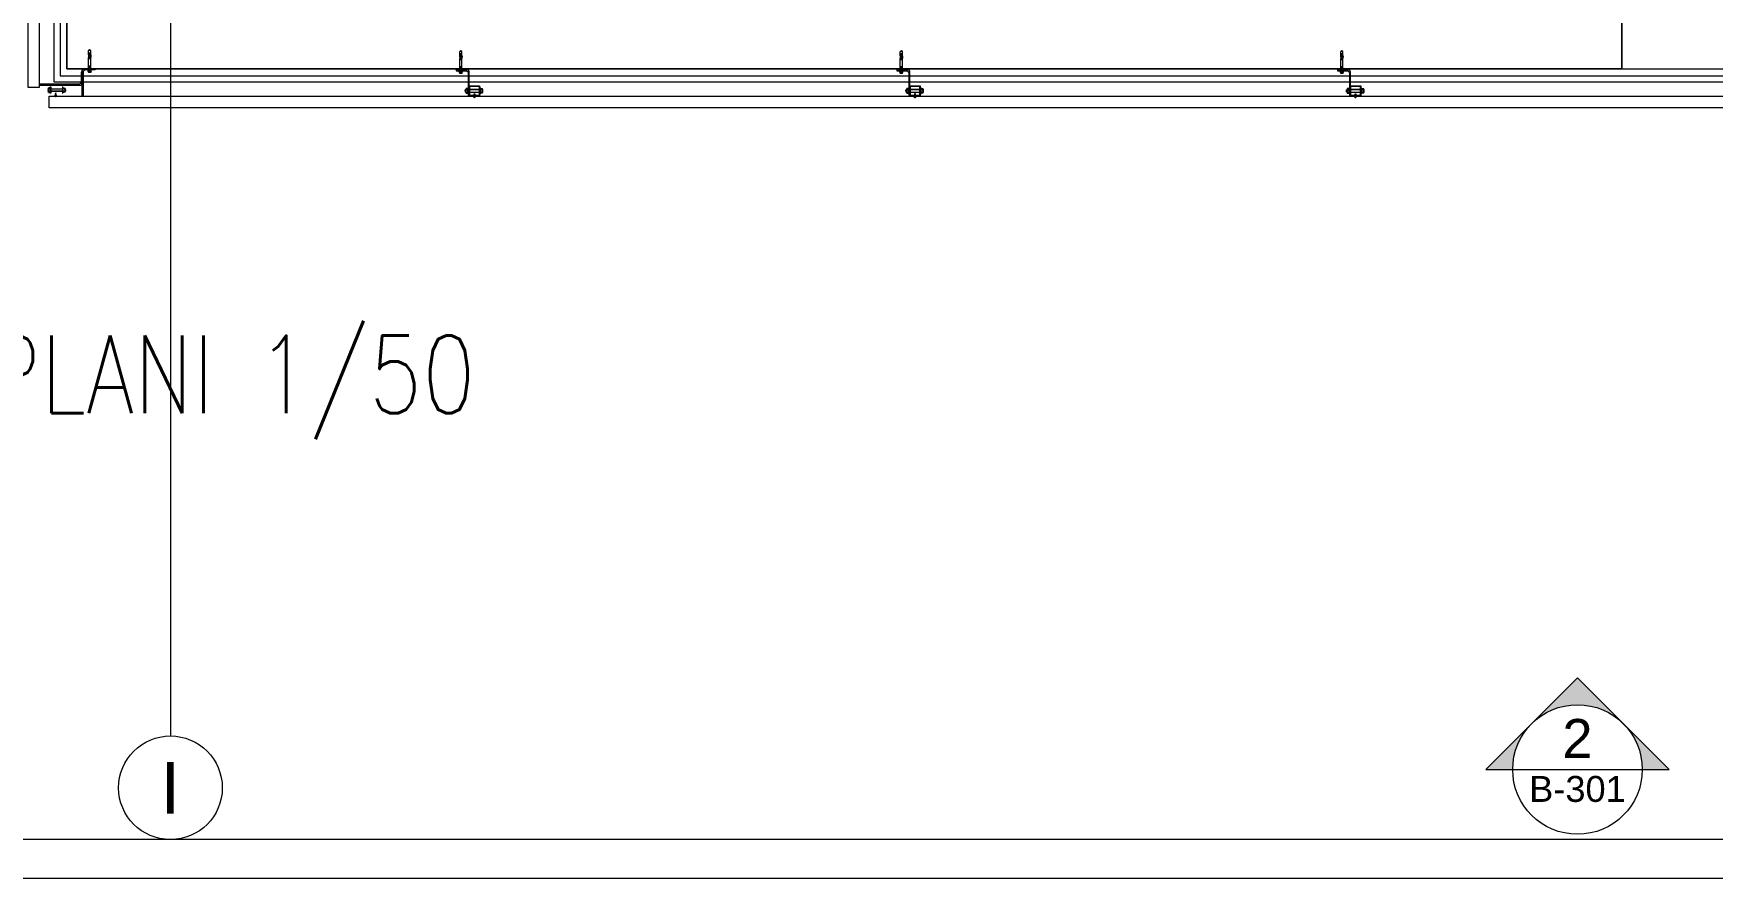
# Model space of a CAD drawing. Extents: x -2365 to 41970, y -230 to 8114.
# Drawn here: x 16788 to 17436, y 0 to 326 of the extents above; entities that cross this region are included whole.
import ezdxf
from ezdxf.enums import TextEntityAlignment as Align

# ---------------------------------------------------------------- set-up
doc = ezdxf.new("R2010")
doc.units = 0
doc.header["$LTSCALE"] = 25
doc.layers.get('0').update_dxf_attribs({"color": 9, "lineweight": 9})
for name, color, linetype, lineweight in [('00', 9, 'Continuous', 9), ('01', 9, 'Continuous', 9), ('06B', 9, 'Continuous', 9), ('06D', 9, 'Continuous', 9), ('10', 9, 'Continuous', 9), ('10A', 9, 'Continuous', 9), ('21', 9, 'Continuous', 9), ('24', 9, 'Continuous', 9), ('33', 9, 'BATTING', 9), ('40A', 9, 'Continuous', 9), ('E-YAZI', 7, 'Continuous', 30)]:
    doc.layers.add(name, color=color, linetype=linetype, lineweight=lineweight)
doc.styles.add('Arial', font='arial.ttf', dxfattribs={"height": 2.5})
doc.styles.add('E-YAZI', font='txttw.shx')
doc.linetypes.add('BATTING', pattern='A,0.0001,-0.1,[134,ltypeshp.shx,S=0.1,R=0,X=-0.1,Y=0],-0.2,[134,ltypeshp.shx,S=0.1,R=180,X=0.1,Y=0],-0.1', length=0.4001)

# ---------------------------------------------------------------- blocks, each defined once
blk = doc.blocks.new('cxvxv')
for p, q in [((-21988.4, 8560.98, 0), (-21988.4, 8560.32, 0)), ((-21988.4, 8560.32, 0), (-21986.64, 8560.32, 0)), ((-21986.86, 8561.07, 0), (-21988.18, 8561.07, 0)), ((-21988.02, 8561.25, 0), (-21987.03, 8561.3, 0)), ((-21988.02, 8561.25, 0), (-21988, 8561.26, 0)), ((-21988, 8561.23, 0), (-21988.02, 8561.25, 0)), ((-21988.02, 8561.13, 0), (-21987.03, 8561.19, 0)), ((-21988.02, 8561.13, 0), (-21988, 8561.14, 0)), ((-21988, 8561.11, 0), (-21988.02, 8561.13, 0)), ((-21988.02, 8560.32, 0), (-21987.02, 8560.32, 0)), ((-21988.02, 8560.28, 0), (-21988.02, 8560.32, 0)), ((-21988.02, 8560.11, 0), (-21988.02, 8555.61, 0)), ((-21988, 8561.3, 0), (-21987.94, 8561.35, 0)), ((-21988, 8561.26, 0), (-21988, 8561.3, 0)), ((-21988, 8561.14, 0), (-21988, 8561.23, 0)), ((-21988, 8561.07, 0), (-21988, 8561.11, 0)), ((-21987.96, 8560.98, 0), (-21987.96, 8560.32, 0)), ((-21987.54, 8561.35, 0), (-21987.94, 8561.35, 0)), ((-21987.7, 8561.05, 0), (-21987.7, 8561.08, 0)), ((-21987.7, 8561.07, 0), (-21987.7, 8561.07, 0)), ((-21987.54, 8561.35, 0), (-21987.1, 8561.35, 0)), ((-21987.03, 8561.3, 0), (-21987.1, 8561.35, 0)), ((-21987.08, 8560.64, 0), (-21987.08, 8560.98, 0)), ((-21987.08, 8560.64, 0), (-21987.08, 8560.32, 0)), ((-21987.06, 8560.32, 0), (-21987.06, 8560.28, 0)), ((-21987.06, 8555.61, 0), (-21987.06, 8560.11, 0)), ((-21987.05, 8561.32, 0), (-21987.03, 8561.3, 0)), ((-21987.03, 8561.3, 0), (-21987.05, 8561.28, 0)), ((-21987.03, 8561.3, 0), (-21987.05, 8561.29, 0)), ((-21987.05, 8561.28, 0), (-21987.05, 8561.2, 0)), ((-21987.05, 8561.2, 0), (-21987.03, 8561.19, 0)), ((-21987.03, 8561.19, 0), (-21987.05, 8561.17, 0)), ((-21987.05, 8561.17, 0), (-21987.05, 8561.08, 0)), ((-21987.05, 8561.08, 0), (-21987.03, 8561.07, 0)), ((-21987.02, 8560.32, 0), (-21987.02, 8560.28, 0)), ((-21987.02, 8555.61, 0), (-21987.02, 8560.11, 0)), ((-21986.64, 8560.32, 0), (-21986.64, 8560.98, 0)), ((-21988.4, 8555.4, 0), (-21986.64, 8555.4, 0)), ((-21988.4, 8554.74, 0), (-21988.4, 8555.4, 0)), ((-21986.86, 8554.65, 0), (-21988.17, 8554.65, 0)), ((-21988.02, 8555.44, 0), (-21988.02, 8555.4, 0)), ((-21988.02, 8555.4, 0), (-21987.02, 8555.4, 0)), ((-21987.96, 8554.74, 0), (-21987.96, 8555.4, 0)), ((-21987.08, 8555.08, 0), (-21987.08, 8555.4, 0)), ((-21987.08, 8555.08, 0), (-21987.08, 8554.74, 0)), ((-21987.06, 8555.4, 0), (-21987.06, 8555.44, 0)), ((-21987.02, 8555.4, 0), (-21987.02, 8555.44, 0)), ((-21986.64, 8555.4, 0), (-21986.64, 8554.74, 0))]:
    blk.add_line(p, q)
at = {"elevation": 0}
for points in [[(-21986.3, 8560.11), (-21988.7, 8560.11), (-21988.7, 8560.28), (-21986.3, 8560.28)], [(-21986.3, 8555.61), (-21988.7, 8555.61), (-21988.7, 8555.44), (-21986.3, 8555.44)]]:
    blk.add_lwpolyline(points, close=True, dxfattribs=at)
for points in [[(-21987.98, 8560.28), (-21987.98, 8560.32)], [(-21987.98, 8560.11), (-21987.98, 8555.61)], [(-21987.98, 8555.44), (-21987.98, 8555.4)]]:
    blk.add_lwpolyline(points, dxfattribs=at)
for centre, radius, start, end in [((-21988.18, 8560.75, 0), 0.315, 45.8497, 134.1503), ((-21987.52, 8559.95, 0), 1.12, 66.87008, 113.12992), ((-21987.52, 8559.95, 0), 1.12, 66.87008, 113.12992), ((-21986.86, 8560.76, 0), 0.313, 45.44896, 134.55104), ((-21988.18, 8554.97, 0), 0.315, 225.8497, 314.1503), ((-21987.52, 8555.77, 0), 1.12, 246.87008, 293.12992), ((-21987.52, 8555.77, 0), 1.12, 246.87008, 293.12992), ((-21986.86, 8554.96, 0), 0.313, 225.44896, 314.55104)]:
    blk.add_arc(centre, radius, start, end)
blk = doc.blocks.new('VIDA')
for p, q in [((-18072, 6523.9), (-18071.9, 6524)), ((-18071.9, 6523.8), (-18072, 6523.9)), ((-18071.9, 6524), (-18070.1, 6524.7)), ((-18069.6, 6522.9), (-18071.9, 6523.8)), ((-18069.7, 6524.9), (-18070.6, 6523.2)), ((-18070.6, 6523.2), (-18070.1, 6524.7)), ((-18070.1, 6524.7), (-18069.9, 6525.1)), ((-18069.9, 6525.1), (-18070.1, 6524.1)), ((-18070.1, 6524.1), (-18070, 6524.3)), ((-18070, 6524.3), (-18069.8, 6525.1)), ((-18069.9, 6525.1), (-18069.8, 6525.1)), ((-18069.8, 6525.1), (-18069.7, 6524.9)), ((-18069.7, 6524.9), (-18069.3, 6525)), ((-18069.6, 6522.8), (-18069.1, 6525)), ((-18069.6, 6522.8), (-18069.6, 6522.9)), ((-18069.4, 6522.4), (-18069.6, 6522.8)), ((-18068.9, 6525.3), (-18069.4, 6522.4)), ((-18069.3, 6522.4), (-18069.4, 6522.4)), ((-18069.3, 6522.4), (-18068.9, 6525.3)), ((-18069.3, 6525), (-18069.1, 6525)), ((-18069.1, 6522.8), (-18069.3, 6522.4)), ((-18069.1, 6525), (-18068.9, 6525.3)), ((-18068.7, 6522.8), (-18069.1, 6522.8)), ((-18068.9, 6525.3), (-18068.9, 6525.3)), ((-18068.9, 6525.3), (-18068.7, 6525)), ((-18068.7, 6522.8), (-18068.2, 6525)), ((-18068.7, 6525), (-18068.2, 6525)), ((-18068.5, 6522.4), (-18068.7, 6522.8)), ((-18068, 6525.3), (-18068.5, 6522.4)), ((-18068.4, 6522.4), (-18068.5, 6522.4)), ((-18068.4, 6522.4), (-18067.9, 6525.3)), ((-18068.2, 6522.8), (-18068.4, 6522.4)), ((-18068.2, 6522.8), (-18068.4, 6522.4)), ((-18068.2, 6525), (-18068, 6525.3)), ((-18067.7, 6525), (-18068.2, 6522.8)), ((-18067.7, 6522.8), (-18068.2, 6522.8)), ((-18067.9, 6525.3), (-18068, 6525.3)), ((-18067.9, 6525.3), (-18067.7, 6525)), ((-18067.7, 6522.8), (-18067.2, 6525)), ((-18067.7, 6525), (-18067.2, 6525)), ((-18067.5, 6522.4), (-18067.7, 6522.8)), ((-18067, 6525.3), (-18067.5, 6522.4)), ((-18067.4, 6522.4), (-18067.5, 6522.4)), ((-18067.4, 6522.4), (-18066.9, 6525.3)), ((-18067.2, 6522.8), (-18067.4, 6522.4)), ((-18067.2, 6522.8), (-18067.4, 6522.4)), ((-18067.2, 6525), (-18067, 6525.3)), ((-18066.7, 6525), (-18067.2, 6522.8)), ((-18066.7, 6522.8), (-18067.2, 6522.8)), ((-18066.9, 6525.3), (-18067, 6525.3)), ((-18066.9, 6525.3), (-18066.7, 6525)), ((-18066.3, 6525), (-18066.7, 6525)), ((-18066.7, 6522.8), (-18066.3, 6525)), ((-18066.5, 6522.4), (-18066.7, 6522.8)), ((-18066.1, 6525.3), (-18066.5, 6522.4)), ((-18066.5, 6522.4), (-18066, 6525.3)), ((-18066.3, 6522.8), (-18066.5, 6522.4)), ((-18066.3, 6522.8), (-18066.5, 6522.4)), ((-18066.5, 6522.4), (-18066.5, 6522.4)), ((-18066.3, 6525), (-18066.1, 6525.3)), ((-18065.8, 6525), (-18066.3, 6522.8)), ((-18066.3, 6522.8), (-18065.8, 6522.8)), ((-18066, 6525.3), (-18066.1, 6525.3)), ((-18066, 6525.3), (-18065.8, 6525)), ((-18065.8, 6522.8), (-18065.3, 6525)), ((-18065.8, 6525), (-18065.3, 6525)), ((-18065.6, 6522.4), (-18065.8, 6522.8)), ((-18065.1, 6525.3), (-18065.6, 6522.4)), ((-18065.5, 6522.4), (-18065.6, 6522.4)), ((-18065.5, 6522.4), (-18065, 6525.3)), ((-18065.3, 6522.8), (-18065.5, 6522.4)), ((-18065.3, 6522.8), (-18065.5, 6522.4)), ((-18065.3, 6525), (-18065.1, 6525.3)), ((-18064.8, 6525), (-18065.3, 6522.8)), ((-18064.8, 6522.8), (-18065.3, 6522.8)), ((-18065.1, 6525.3), (-18065, 6525.3)), ((-18065, 6525.3), (-18064.8, 6525)), ((-18064.8, 6525), (-18064.3, 6525)), ((-18064.8, 6522.8), (-18064.3, 6525)), ((-18064.6, 6522.4), (-18064.8, 6522.8)), ((-18064.1, 6525.3), (-18064.6, 6522.4)), ((-18064.5, 6522.4), (-18064.6, 6522.4)), ((-18064.5, 6522.4), (-18064, 6525.3)), ((-18064.3, 6522.8), (-18064.5, 6522.4)), ((-18064.3, 6522.8), (-18064.5, 6522.4)), ((-18064.3, 6525), (-18064.1, 6525.3)), ((-18063.8, 6525), (-18064.3, 6522.8)), ((-18063.8, 6522.8), (-18064.3, 6522.8)), ((-18064, 6525.3), (-18064.1, 6525.3)), ((-18064, 6525.3), (-18063.8, 6525)), ((-18063.8, 6522.8), (-18062, 6525)), ((-18062, 6525), (-18063.8, 6525)), ((-18063.6, 6522.4), (-18063.8, 6522.8)), ((-18063.6, 6522.4), (-18061.7, 6525.3)), ((-18061.8, 6525.3), (-18063.6, 6522.4)), ((-18062, 6522.8), (-18063.6, 6522.4)), ((-18062, 6522.8), (-18063.6, 6522.4)), ((-18063.6, 6522.4), (-18063.6, 6522.4)), ((-18061.5, 6525), (-18063.4, 6522.8)), ((-18063.4, 6522.8), (-18061.5, 6522.8)), ((-18061.7, 6525.3), (-18063.2, 6525.3)), ((-18062.7, 6522.4), (-18061.5, 6522.8)), ((-18062.6, 6522.4), (-18062.1, 6525.3)), ((-18062.4, 6522.8), (-18062.6, 6522.4)), ((-18062.4, 6522.8), (-18062.6, 6522.4)), ((-18062.6, 6522.4), (-18061.3, 6522.4)), ((-18062.4, 6525), (-18062.2, 6525.3)), ((-18061.5, 6525), (-18062.4, 6525)), ((-18061.5, 6522.8), (-18062.4, 6525)), ((-18061.9, 6525), (-18062.4, 6522.8)), ((-18061.9, 6522.8), (-18062.4, 6522.8)), ((-18062.2, 6525.3), (-18062.1, 6525.3)), ((-18062.2, 6525.3), (-18061.3, 6522.4)), ((-18062.1, 6525.3), (-18061.9, 6525)), ((-18062, 6525), (-18061.8, 6525.3)), ((-18061.9, 6525), (-18061.4, 6525)), ((-18061.9, 6522.8), (-18061.4, 6525)), ((-18061.7, 6522.4), (-18061.9, 6522.8)), ((-18061.2, 6525.3), (-18061.7, 6522.4)), ((-18061.7, 6525.3), (-18061.5, 6525)), ((-18061.6, 6522.4), (-18061.7, 6522.4)), ((-18061.6, 6522.4), (-18061.2, 6525.3)), ((-18061.4, 6522.8), (-18061.6, 6522.4)), ((-18061.4, 6522.8), (-18061.6, 6522.4)), ((-18061.4, 6525), (-18061.2, 6525.3)), ((-18061, 6525), (-18061.4, 6522.8)), ((-18060.9, 6522.8), (-18061.4, 6522.8)), ((-18061.2, 6525.3), (-18061, 6525)), ((-18061.2, 6525.3), (-18061.2, 6525.3)), ((-18061, 6525), (-18060.5, 6525)), ((-18060.9, 6522.8), (-18060.5, 6525)), ((-18060.7, 6522.4), (-18060.9, 6522.8)), ((-18060.7, 6522.4), (-18060.2, 6525.3)), ((-18060.3, 6525.3), (-18060.7, 6522.4)), ((-18060.5, 6522.8), (-18060.7, 6522.4)), ((-18060.5, 6522.8), (-18060.7, 6522.4)), ((-18060.7, 6522.4), (-18060.7, 6522.4)), ((-18060.5, 6525), (-18060.3, 6525.3)), ((-18060, 6525), (-18060.5, 6522.8)), ((-18060.5, 6522.8), (-18060, 6522.8)), ((-18060.3, 6525.3), (-18060.2, 6525.3)), ((-18060.2, 6525.3), (-18060, 6525)), ((-18060, 6525), (-18059.5, 6525)), ((-18060, 6522.8), (-18059.5, 6525)), ((-18059.8, 6522.4), (-18060, 6522.8)), ((-18059.3, 6525.3), (-18059.8, 6522.4)), ((-18059.7, 6522.4), (-18059.8, 6522.4)), ((-18059.7, 6522.4), (-18059.2, 6525.3)), ((-18059.5, 6522.8), (-18059.7, 6522.4)), ((-18059.5, 6522.8), (-18059.7, 6522.4)), ((-18059.5, 6525), (-18059.3, 6525.3)), ((-18059.2, 6524), (-18059.5, 6522.8)), ((-18059.5, 6522.8), (-18059.2, 6522.8)), ((-18059.3, 6525.3), (-18059.2, 6525.3)), ((-18058.1, 6526.6), (-18059.2, 6526.6)), ((-18059.2, 6521.2), (-18059.2, 6526.6)), ((-18058.1, 6521.2), (-18059.2, 6521.2))]:
    blk.add_line(p, q)
for points in [[(-18068.7, 6525), (-18069.1, 6522.8)], [(-18057.2, 6524.3), (-18057.5, 6524), (-18057.5, 6523.8), (-18057.2, 6523.5)]]:
    blk.add_lwpolyline(points)
for centre, start, end in [((-18062.4, 6523.6), 7.50951, 35.24269), ((-18062.4, 6524.2), 324.75731, 352.49049)]:
    blk.add_arc(centre, 5.21, start, end)
blk = doc.blocks.new('çelik dübel')
at = {"ltscale": 7}
for p, q in [((-87.2, -2), (-85, 2)), ((-85, -6), (-85, 2)), ((-68, 2), (-85, 2)), ((-75, -6), (-75, 2)), ((-70, -6), (-70, 2)), ((-68, 3), (-58, 2)), ((-68, -7), (-68, 3)), ((-58, -6), (-58, 2)), ((-8.5, 2), (-58, 2)), ((-53, 1.5), (-58, 1.5)), ((-53, -6), (-53, 2)), ((-25, -6), (-25, 2)), ((-25, -6), (-23.9, 2)), ((-23, -6), (-21.9, 2)), ((-21, -6), (-19.9, 2)), ((-19, -6), (-17.9, 2)), ((-17, -6), (-15.9, 2)), ((-85, -6), (-87.2, -2)), ((-68, -6), (-85, -6)), ((-68, -7), (-58, -6)), ((-53, -5.5), (-58, -5.5)), ((-8.5, -6), (-58, -6))]:
    blk.add_line(p, q, dxfattribs=at)
for p, q in [((-15, -6), (-13.9, 2)), ((-13, -6), (-11.9, 2)), ((-11, -6), (-10, 1.1)), ((-10, -9), (-10, 5)), ((-9, 5), (-10, 5)), ((-10, 3), (-10, 5)), ((-9, -9), (-9, 5)), ((-8.5, 2), (-8.5, 3)), ((-8.5, -4), (-8.5, 0)), ((-5, 4), (-7.5, 4)), ((-5, 1), (-7.5, 1)), ((-4, 2), (-4, 3)), ((-1, 2), (-4, 2)), ((-4, -4), (-4, 0)), ((-3, -6), (-1.9, 2)), ((-1, -6), (0, 1.1)), ((0, -5), (0, 1)), ((-10, -7), (-10, -9.1)), ((-9, -9), (-10, -9)), ((-8.5, -6), (-8.5, -7)), ((-5, -5), (-7.5, -5)), ((-5, -8), (-7.5, -8)), ((-4, -6), (-4, -7)), ((-1, -6), (-4, -6))]:
    blk.add_line(p, q)
for points in [[(-68, 0.6), (-67.4, 0.4), (-67, 0.1), (-66.6, -0.3), (-66.2, -0.8), (-65.9, -1.3), (-65.7, -1.9), (-65.4, -2.3), (-65.2, -2.8), (-65, -3.1), (-64.8, -3.3), (-64.6, -3.5), (-64.4, -3.6), (-64.2, -3.5), (-63.9, -3.5), (-63.7, -3.3), (-63.5, -3.1), (-63.2, -2.9), (-62.9, -2.6), (-62.7, -2.3), (-62.4, -2), (-62.1, -1.7), (-61.9, -1.4), (-61.6, -1.1), (-61.4, -0.9), (-61.2, -0.7), (-61, -0.6), (-60.8, -0.5), (-60.6, -0.5), (-60.4, -0.5), (-60.3, -0.7), (-60.1, -0.9), (-59.9, -1.1), (-59.8, -1.5), (-59.6, -1.9), (-59.4, -2.3), (-59.2, -2.7), (-58.9, -3), (-58.7, -3.3), (-58.4, -3.5), (-58, -3.5)], [(-68, -0.5), (-68, -0.5), (-67.9, -0.5), (-67.9, -0.5), (-67.8, -0.5), (-67.8, -0.6), (-67.7, -0.6), (-67.7, -0.6), (-67.6, -0.7), (-67.6, -0.7), (-67.6, -0.8), (-67.5, -0.8), (-67.5, -0.8), (-67.5, -0.9), (-67.4, -0.9), (-67.4, -0.9), (-67.3, -1), (-67.3, -1), (-67.3, -1.1), (-67.2, -1.1), (-67.2, -1.2), (-67.2, -1.2), (-67.1, -1.3), (-67.1, -1.3), (-67.1, -1.4), (-67, -1.4), (-67, -1.5), (-67, -1.5), (-66.9, -1.6), (-66.9, -1.6), (-66.9, -1.7), (-66.9, -1.7), (-66.8, -1.8), (-66.8, -1.9), (-66.8, -1.9), (-66.7, -2), (-66.7, -2), (-66.7, -2.1), (-66.6, -2.2), (-66.6, -2.2), (-66.6, -2.3), (-66.6, -2.3), (-66.5, -2.4), (-66.5, -2.5), (-66.5, -2.5), (-66.4, -2.6), (-66.4, -2.7), (-66.4, -2.7), (-66.3, -2.8), (-66.3, -2.8), (-66.3, -2.9), (-66.3, -3), (-66.2, -3), (-66.2, -3.1), (-66.2, -3.1), (-66.1, -3.2), (-66.1, -3.2), (-66.1, -3.3), (-66, -3.4), (-66, -3.4), (-66, -3.5), (-65.9, -3.5), (-65.9, -3.6), (-65.9, -3.6), (-65.8, -3.7), (-65.8, -3.7), (-65.7, -3.8), (-65.7, -3.8), (-65.7, -3.9), (-65.6, -3.9), (-65.6, -4), (-65.5, -4), (-65.5, -4.1), (-65.4, -4.1), (-65.4, -4.1), (-65.3, -4.2), (-65.3, -4.2), (-65.2, -4.3), (-65.2, -4.3), (-65.1, -4.3), (-65, -4.4), (-65, -4.4), (-64.9, -4.4), (-64.9, -4.4), (-64.8, -4.5), (-64.7, -4.5), (-64.7, -4.5), (-64.6, -4.5), (-64.5, -4.5), (-64.5, -4.5), (-64.4, -4.5), (-64.3, -4.5), (-64.3, -4.5), (-64.2, -4.5), (-64.1, -4.5), (-64.1, -4.5), (-64, -4.5), (-64, -4.5), (-63.9, -4.5), (-63.8, -4.5), (-63.8, -4.5), (-63.7, -4.4), (-63.7, -4.4), (-63.6, -4.4), (-63.6, -4.4), (-63.5, -4.4), (-63.4, -4.3), (-63.4, -4.3), (-63.3, -4.3), (-63.3, -4.3), (-63.3, -4.2), (-63.2, -4.2), (-63.2, -4.2), (-63.1, -4.1), (-63.1, -4.1), (-63, -4.1), (-63, -4), (-62.9, -4), (-62.9, -4), (-62.9, -3.9), (-62.8, -3.9), (-62.8, -3.9), (-62.7, -3.8), (-62.7, -3.8), (-62.7, -3.8), (-62.6, -3.7), (-62.6, -3.7), (-62.5, -3.6), (-62.5, -3.6), (-62.5, -3.6), (-62.4, -3.5), (-62.4, -3.5), (-62.4, -3.5), (-62.3, -3.4), (-62.3, -3.4), (-62.2, -3.3), (-62.2, -3.3), (-62.2, -3.3), (-62.1, -3.2), (-62.1, -3.2), (-62.1, -3.1), (-62, -3.1), (-62, -3.1), (-62, -3), (-61.9, -3), (-61.9, -2.9), (-61.9, -2.9), (-61.8, -2.9), (-61.8, -2.8), (-61.7, -2.8), (-61.7, -2.7), (-61.7, -2.7), (-61.6, -2.6), (-61.6, -2.6), (-61.6, -2.6), (-61.5, -2.5), (-61.5, -2.5), (-61.5, -2.5), (-61.4, -2.4), (-61.4, -2.4), (-61.4, -2.3), (-61.3, -2.3), (-61.3, -2.3), (-61.3, -2.2), (-61.3, -2.2), (-61.2, -2.2), (-61.2, -2.1), (-61.2, -2.1), (-61.1, -2), (-61.1, -2), (-61.1, -2), (-61, -1.9), (-61, -1.9), (-61, -1.9), (-61, -1.9), (-60.9, -1.8), (-60.9, -1.8), (-60.9, -1.8), (-60.9, -1.8), (-60.9, -1.8), (-60.9, -1.7), (-60.8, -1.7), (-60.8, -1.7), (-60.8, -1.7), (-60.8, -1.7), (-60.8, -1.7), (-60.8, -1.8), (-60.7, -1.8), (-60.7, -1.8), (-60.7, -1.8), (-60.7, -1.9), (-60.7, -1.9), (-60.7, -1.9), (-60.6, -2), (-60.6, -2), (-60.6, -2.1), (-60.6, -2.1), (-60.6, -2.1), (-60.5, -2.2), (-60.5, -2.2), (-60.5, -2.3), (-60.5, -2.3), (-60.4, -2.4), (-60.4, -2.5), (-60.4, -2.5), (-60.4, -2.6), (-60.3, -2.6), (-60.3, -2.7), (-60.3, -2.7), (-60.3, -2.8), (-60.2, -2.8), (-60.2, -2.9), (-60.2, -3), (-60.1, -3), (-60.1, -3.1), (-60.1, -3.1), (-60, -3.2), (-60, -3.2), (-59.9, -3.3), (-59.9, -3.4), (-59.9, -3.4), (-59.8, -3.5), (-59.8, -3.5), (-59.7, -3.6), (-59.7, -3.6), (-59.6, -3.7), (-59.6, -3.8), (-59.5, -3.8), (-59.5, -3.9), (-59.4, -3.9), (-59.3, -4), (-59.3, -4), (-59.2, -4.1), (-59.1, -4.2), (-59, -4.2), (-58.9, -4.3), (-58.8, -4.3), (-58.6, -4.4), (-58.4, -4.4), (-58.2, -4.5), (-58, -4.5)]]:
    blk.add_lwpolyline(points)
for centre, start, end in [((-7.5, 3), 90, 180), ((-7.5, 2), 180, 270), ((-7.5, 0), 90, 180), ((-5, 3), 0, 90), ((-5, 2), 270, 0), ((-5, 0), 0, 90), ((-1, 1), 0, 90), ((-7.5, -4), 180, 270), ((-7.5, -6), 90, 180), ((-7.5, -7), 180, 270), ((-5, -4), 270, 0), ((-5, -6), 0, 90), ((-5, -7), 270, 0), ((-1, -5), 270, 0)]:
    blk.add_arc(centre, 1, start, end)
blk = doc.blocks.new('kjdol')
at = {"ltscale": 10, "elevation": -278.89}
blk.add_lwpolyline([(77394.12, 60089.89), (77403.28, 60089.89, 0.460237), (77404.18, 60090.79), (77404.18, 60094.89), (77403.78, 60094.89), (77403.78, 60091.29, -0.414214), (77402.78, 60090.29), (77394.12, 60090.29)], format="xyb", close=True, dxfattribs=at)
at = {"elevation": -249.79}
for points in [[(77397.97, 60089.9), (77397.97, 60085.9), (77393.97, 60085.9), (77393.97, 60089.9)], [(77397.77, 60089.7), (77397.77, 60086.1), (77394.17, 60086.1), (77394.17, 60089.7)]]:
    blk.add_lwpolyline(points, close=True, dxfattribs=at)
blk.add_blockref('cxvxv', (99383.5, 51530.11, -249.79))
at = {"extrusion": (0, 0, -1), "xscale": 0.1000000000058208, "yscale": 0.1000000000058208, "zscale": -0.0999999999999091}
blk.add_blockref('çelik dübel', (-77402.74, 60093.36, 459.25), dxfattribs=at)
at = {"xscale": 0.1000000000058208, "yscale": 0.1000000000058208, "zscale": 0.1000000000058208, "rotation": 180}
blk.add_blockref('VIDA', (75587.75, 60740.29, -249.79), dxfattribs=at)
blk = doc.blocks.new('krt-harpusta1')
at = {"layer": '10', "xscale": -0.1000000000058208, "yscale": 0.1000000000058208, "zscale": 0.1000000000021828, "rotation": 89.9725710339926}
blk.add_blockref('VIDA', (17448.09, -1504.24), dxfattribs=at)
blk = doc.blocks.new('0_aks')
at = {"linetype": 'Continuous'}
blk.add_circle((0, 0), 2, dxfattribs=at)
at = {"style": 'Arial'}
blk.add_attdef('AKS', text='', height=2, dxfattribs=at).set_placement((0, 0), align=Align.MIDDLE_CENTER)
blk = doc.blocks.new('p-aks_vw')
at = {"layer": '24', "ltscale": 2}
blk.add_lwpolyline([(2440, 40), (2440, -257.5)], dxfattribs=at)
at = {"layer": '24', "xscale": 10, "yscale": 10, "zscale": 10}
blk.add_blockref('0_aks', (2440, -277.5), dxfattribs=at).add_auto_attribs({'AKS': 'I'})
blk = doc.blocks.new('0_exteriorelevation1')
h = blk.add_hatch(color=256)
h.paths.add_polyline_path([(7.07, 0), (0, 7.07), (-7.07, 0)])
h.paths.add_polyline_path([(5, 0, 1), (-5, 0)], flags=16)
blk.add_lwpolyline([(7.07, 0), (0, 7.07), (-7.07, 0), (7.07, 0)])
blk.add_lwpolyline([(7.07, 0), (0, 7.07), (-7.07, 0), (7.07, 0)])
blk.add_circle((0, 0), 5)
at = {"style": 'Arial'}
blk.add_attdef('KESITADI', text='', height=3, dxfattribs=at).set_placement((0, 0), align=Align.BOTTOM_CENTER)
blk.add_attdef('PAFTAADI', text='', height=2, dxfattribs=at).set_placement((0, -0.5), align=Align.TOP_CENTER)

msp = doc.modelspace()

# ---------------------------------------------------------------- linework, layer by layer
at = {"layer": '00'}
msp.add_lwpolyline([(17385.84, 369.5), (17385.84, 352.5), (17400.85, 352.5), (17400.84, 312.5), (17600.84, 312.5), (17600.84, 332.5), (17600.84, 332.5)], dxfattribs=at)
at = {"layer": '01'}
for points in [[(17400.84, 312.5), (16800.84, 312.5), (16800.84, 662.5), (17400.84, 662.5), (17400.84, 622.5), (16850.84, 622.5), (16850.84, 352.5), (17400.85, 352.5)], [(17400.84, 662.5), (16800.84, 662.5), (16800.84, 312.5), (17400.84, 312.5), (17400.84, 352.5), (16850.84, 352.5), (16850.84, 622.5), (17400.84, 622.5)]]:
    msp.add_lwpolyline(points, close=True, dxfattribs=at)
msp.add_lwpolyline([(16850.84, 352.5), (17400.85, 352.35), (17400.84, 312.5)], dxfattribs=at)
at = {"layer": '06D'}
msp.add_lwpolyline([(16795.84, 777.5), (16795.84, 307.5), (17755.84, 307.5)], dxfattribs=at)
at = {"layer": '10'}
for points in [[(16790.54, 306.2), (16805.84, 306.2, 0.460237), (16806.74, 307.1), (16806.74, 311.2), (16806.34, 311.2), (16806.34, 307.6, -0.414214), (16805.34, 306.6), (16790.54, 306.6)], [(16806.74, 302), (16806.74, 311.6, -0.460237), (16807.64, 312.5), (16811.74, 312.5), (16811.74, 312.1), (16808.14, 312.1, 0.414214), (16807.14, 311.1), (16807.14, 302)]]:
    msp.add_lwpolyline(points, format="xyb", close=True, dxfattribs=at)
at = {"layer": '10A'}
for points in [[(16785.84, 772.8), (16785.85, 305.5), (16790.35, 305.5), (16790.34, 772.8), (16785.84, 772.8)], [(17751.14, 297.5), (16794.09, 297.5), (16794.09, 302), (17751.14, 302), (17751.14, 297.5)]]:
    msp.add_lwpolyline(points, dxfattribs=at)
at = {"layer": '33', "ltscale": 0.2}
msp.add_lwpolyline([(16798.34, 777.8), (16798.34, 309.78), (17752.54, 309.78)], dxfattribs=at)
at = {"layer": '40A'}
for points in [[(20985, 0), (13990, 0), (13990, 4205), (20985, 4205)], [(14070, 4190), (20445.06, 4190), (20445.06, 15), (14070, 15)]]:
    msp.add_lwpolyline(points, close=True, dxfattribs=at)

# ---------------------------------------------------------------- block references
at = {"layer": '06B'}
msp.add_blockref('krt-harpusta1', (0, 0), dxfattribs=at)
at = {"layer": '10', "extrusion": (0, 0, -1), "xscale": 0.1000000000058208, "yscale": 0.1000000000058208, "zscale": -0.0999999999999091, "rotation": 270}
msp.add_blockref('çelik dübel', (-16809.47, 311.1), dxfattribs=at)
at = {"layer": '10', "rotation": 90}
for p in [(77046.04, -77091.97, 249.79), (77216.04, -77091.97, 249.79), (77386.04, -77091.97, 249.79)]:
    msp.add_blockref('kjdol', p, dxfattribs=at)
at = {"layer": '10', "xscale": -1, "rotation": 269.9725710339925}
msp.add_blockref('cxvxv', (8249.56, 22295.95, 0), dxfattribs=at)
at = {"layer": '21', "xscale": 5, "yscale": 5, "zscale": 5}
msp.add_blockref('0_exteriorelevation1', (17383.76, 42.05), dxfattribs=at).add_auto_attribs({'KESITADI': '2', 'PAFTAADI': 'B-301'})
at = {"layer": '24'}
msp.add_blockref('p-aks_vw', (14400.84, 312.5), dxfattribs=at)

# ---------------------------------------------------------------- texts
at = {"layer": 'E-YAZI', "color": 4, "style": 'E-YAZI', "width": 0.8}
msp.add_text('1. KAT TV SİSTEMİ TESİSAT PLANI 1/50', height=30, dxfattribs=at).set_placement((16325.97, 179.58))

doc.saveas('drawing.dxf')
